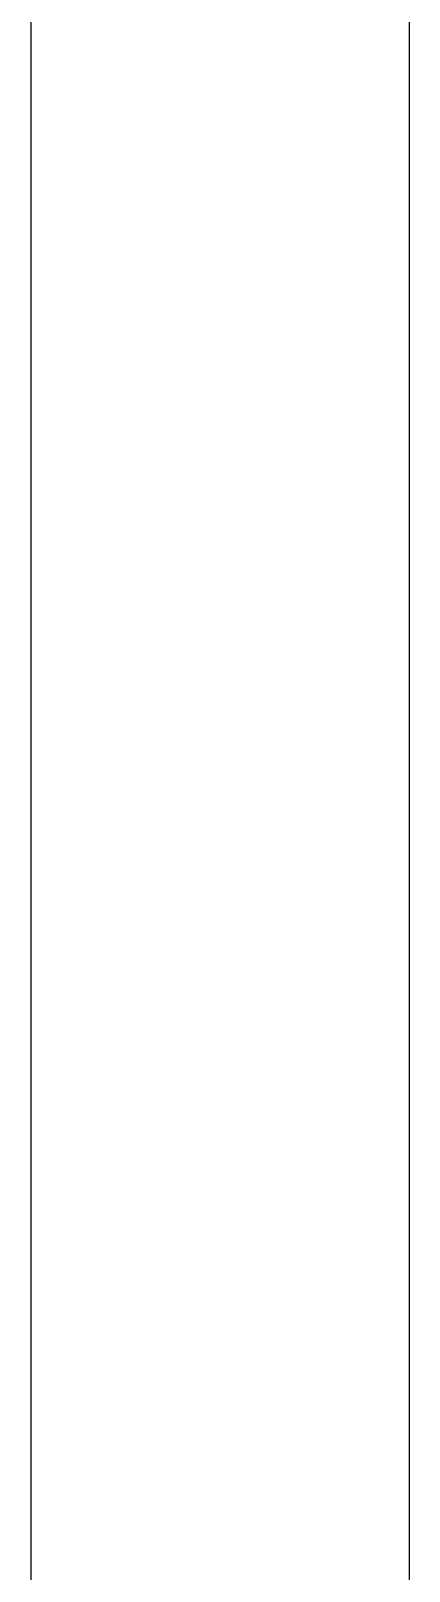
# Model space of a CAD drawing. Extents: x 152195838 to 160350639, y 364657247 to 370318102.
# Drawn here: x 157579422 to 157579522, y 365006240.4 to 365006647.4 of the extents above; entities that cross this region are included whole.
import ezdxf

# ---------------------------------------------------------------- set-up
doc = ezdxf.new("R2010")
doc.units = 0
doc.header["$MEASUREMENT"] = 0
doc.layers.add('4A.TEC 벽체 3', color=4, linetype='CONTINUOUS')

msp = doc.modelspace()

# ---------------------------------------------------------------- linework, layer by layer
at = {"layer": '4A.TEC 벽체 3'}
for points in [[(157579422.004577, 365070431.8958187), (157579422.004577, 364983031.8958186)], [(157579522.004577, 365070131.8958187), (157579522.004577, 364983031.8958186)]]:
    msp.add_lwpolyline(points, dxfattribs=at)

doc.saveas('drawing.dxf')
